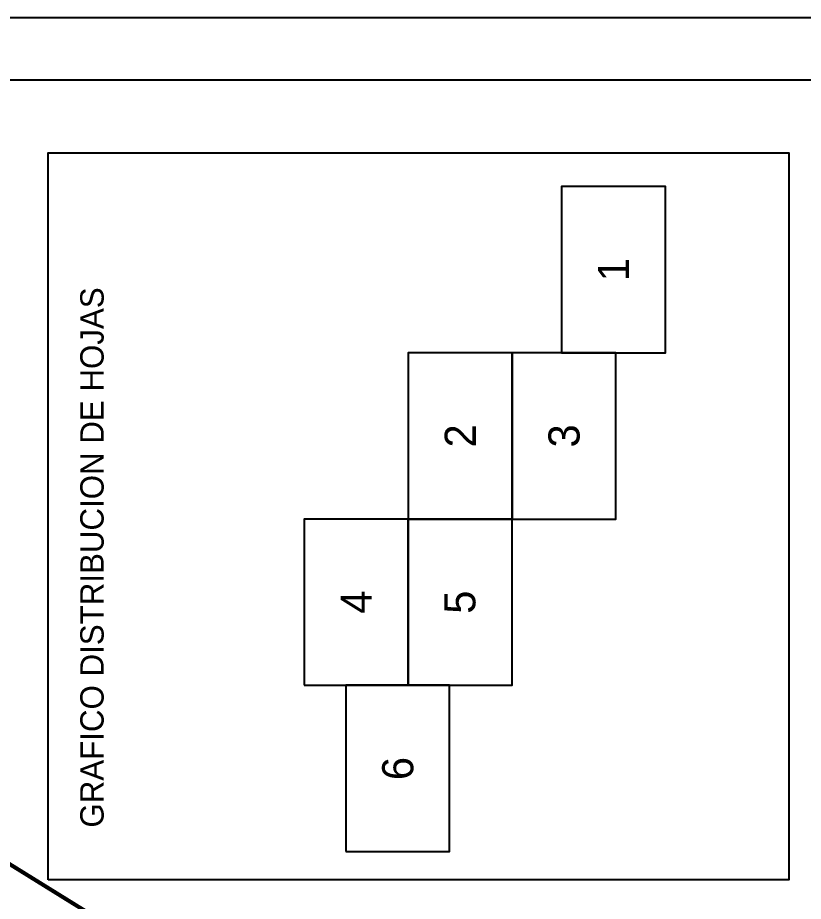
# Model space of a CAD drawing. Extents: x 731154 to 731744, y 4379381 to 4380408.
# Drawn here: x 731286.8 to 731362.4, y 4380322.5 to 4380407.5 of the extents above; entities that cross this region are included whole.
import ezdxf
from ezdxf.enums import TextEntityAlignment as Align

# ---------------------------------------------------------------- set-up
doc = ezdxf.new("R2010")
doc.units = 0
doc.layers.get('0').update_dxf_attribs({"linetype": 'CONTINUOUS'})

msp = doc.modelspace()

# ---------------------------------------------------------------- linework, layer by layer
at = {"color": 0, "linetype": 'CONTINUOUS'}
for points in [[(731289.77, 4380324.54), (731289.77, 4380394.5), (731361.04, 4380394.5), (731361.04, 4380324.54)], [(731339.15, 4380375.25), (731349.15, 4380375.25), (731349.15, 4380391.25), (731339.15, 4380391.25)], [(731324.39, 4380359.25), (731334.39, 4380359.25), (731334.39, 4380375.25), (731324.39, 4380375.25)], [(731334.39, 4380359.25), (731344.39, 4380359.25), (731344.39, 4380375.25), (731334.39, 4380375.25)], [(731314.39, 4380343.25), (731324.39, 4380343.25), (731324.39, 4380359.25), (731314.39, 4380359.25)], [(731324.39, 4380343.25), (731334.39, 4380343.25), (731334.39, 4380359.25), (731324.39, 4380359.25)], [(731318.39, 4380327.25), (731328.39, 4380327.25), (731328.39, 4380343.25), (731318.39, 4380343.25)]]:
    msp.add_lwpolyline(points, close=True, dxfattribs=at)

# ---------------------------------------------------------------- texts
for s, p in [('1', (731344.15, 4380383.25)), ('2', (731329.39, 4380367.25)), ('3', (731339.39, 4380367.25)), ('4', (731319.39, 4380351.25)), ('5', (731329.39, 4380351.25)), ('6', (731323.39, 4380335.24))]:
    msp.add_text(s, height=3, rotation=90, dxfattribs=at).set_placement(p, align=Align.MIDDLE)
msp.add_text('GRAFICO DISTRIBUCION DE HOJAS', height=2.25, rotation=90, dxfattribs=at).set_placement((731295.1, 4380329.56))

# ---------------------------------------------------------------- meshes
mesh = msp.add_polyface(dxfattribs=at)
corners = [(731154.5, 4379381), (731154.5, 4379381), (731154.5, 4379571.962), (731462.5, 4379381), (731154.5, 4379746.493), (731744, 4379381), (731154.5, 4380407.5), (731744, 4380042.007), (731744, 4380407.5)]
mesh.append_faces([[corners[k] for k in face] for face in [(0, 1, 3, 2), (2, 3, 5, 4), (4, 5, 7, 6), (6, 7, 8, 8)]], dxfattribs={"vtx0": -1, "vtx2": -1, "color": 0})
mesh = msp.add_polyface(dxfattribs=at)
corners = [(731164.5, 4380221), (731164.5, 4380221), (731164.5, 4380395.271), (731445.58, 4380221), (731164.5, 4380401.5), (731445.58, 4380227.229), (731445.58, 4380401.5)]
mesh.append_faces([[corners[k] for k in face] for face in [(0, 1, 3, 2), (2, 3, 5, 4), (4, 5, 6, 6)]], dxfattribs={"vtx0": -1, "vtx2": -1, "color": 0})

doc.saveas('drawing.dxf')
